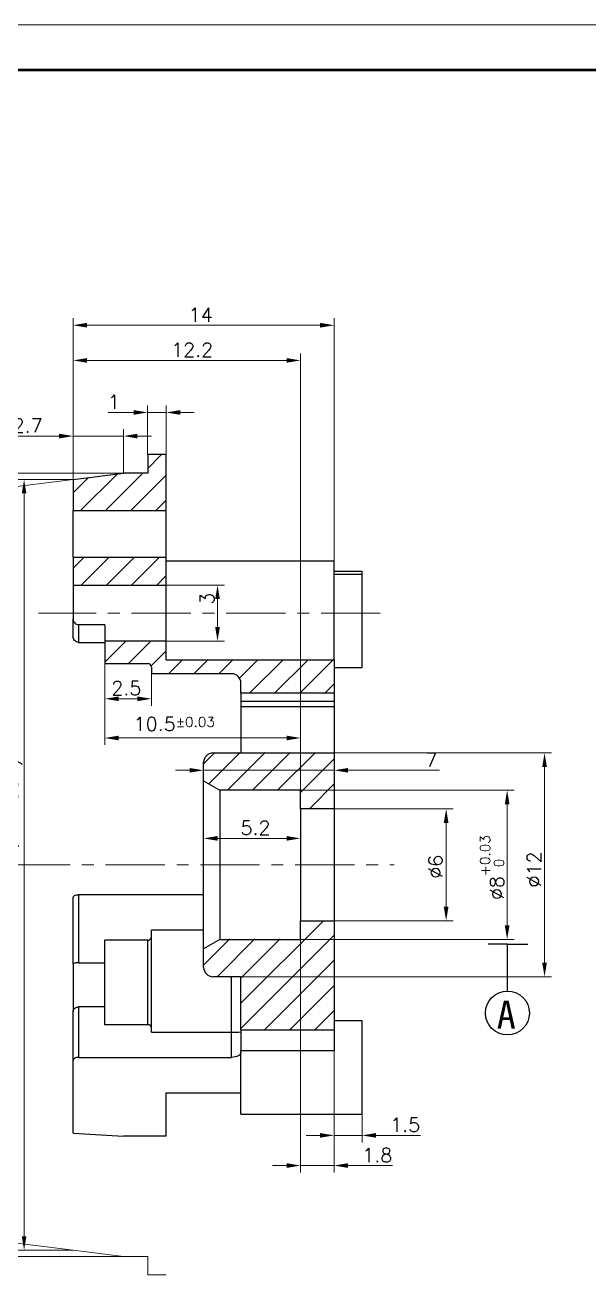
# Model space of a CAD drawing. Header units: millimetres. Extents: x 2517 to 4431, y 863 to 2540.
# Drawn here: x 4018.8 to 4049, y 998.5 to 1065.5 of the extents above; entities that cross this region are included whole.
import ezdxf

# ---------------------------------------------------------------- set-up
doc = ezdxf.new("R2010")
doc.units = ezdxf.units.MM
doc.linetypes.add('CENTER', pattern=[50.8, 31.75, -6.35, 6.35, -6.35])
doc.linetypes.add('DIVIDE', pattern=[31.75, 12.7, -6.35, 0, -6.35, 0, -6.35])
for name, color, linetype, lineweight in [('中心线', 1, 'CENTER', 9), ('双点划线', 5, 'DIVIDE', 9), ('填充', 3, 'Continuous', 9), ('实线', 7, 'Continuous', 25), ('尺寸标注', 2, 'Continuous', 9), ('引导线', 6, 'Continuous', 9), ('粗实线', 9, 'Continuous', 50)]:
    doc.layers.add(name, color=color, linetype=linetype, lineweight=lineweight)
doc.styles.add('st', font='txt.shx')
doc.styles.get("Standard").update_dxf_attribs({"font": 'simfang.ttf'})
doc.dimstyles.new('st0.3', dxfattribs={"dimscale": 0.3, "dimtxt": 2.5, "dimasz": 2.5, "dimexe": 1.25, "dimexo": 0, "dimtad": 1, "dimtoh": 1, "dimdec": 3, "dimdsep": 46, "dimtxsty": 'st', "dimcen": 0, "dimclrd": 256, "dimclre": 256, "dimclrt": 256, "dimadec": 4, "dimazin": 2, "dimtfac": 1, "dimtdec": 3, "dimtmove": 0, "dimatfit": 1, "dimfxl": 0, "dimlwd": -1, "dimlwe": -1, "dimarcsym": 0})
pattern_1 = [(45, (-31.7332, -69.3633), (-0.6735192, 0.6735192), [])]

# ---------------------------------------------------------------- blocks, each defined once
blk = doc.blocks.new('*D522')
at = {"layer": 'Defpoints', "color": 0, "ltscale": 0.1, "transparency": 16777216}
for p in [(4035.358, 1023.503), (4035.358, 1017.503), (4041.363, 1017.503)]:
    blk.add_point(p, dxfattribs=at)
at = {"layer": '尺寸标注', "ltscale": 0.1, "transparency": 16777216}
for p, q in [((4035.358, 1023.503), (4041.738, 1023.503)), ((4041.363, 1022.753), (4041.363, 1018.253)), ((4035.358, 1017.503), (4041.738, 1017.503))]:
    blk.add_line(p, q, dxfattribs=at)
for points in [[(4041.238, 1022.753), (4041.488, 1022.753), (4041.363, 1023.503)], [(4041.238, 1018.253), (4041.488, 1018.253), (4041.363, 1017.503)]]:
    blk.add_solid(points, dxfattribs=at)
at = {"layer": '尺寸标注', "ltscale": 0.1, "transparency": 16777216, "insert": (4040.8, 1020.4), "char_height": 0.75, "attachment_point": 5, "rotation": 90, "style": 'st'}
blk.add_mtext('%%c6', dxfattribs=at)
blk = doc.blocks.new('*D523')
at = {"layer": 'Defpoints', "color": 0, "ltscale": 0.1, "transparency": 16777216}
for p in [(4033.558, 1024.503), (4033.558, 1016.503), (4044.634, 1016.503)]:
    blk.add_point(p, dxfattribs=at)
at = {"layer": '尺寸标注', "ltscale": 0.1, "transparency": 16777216}
for p, q in [((4033.558, 1024.503), (4045.009, 1024.503)), ((4044.634, 1023.753), (4044.634, 1017.253)), ((4033.558, 1016.503), (4045.009, 1016.503))]:
    blk.add_line(p, q, dxfattribs=at)
for points in [[(4044.509, 1023.753), (4044.759, 1023.753), (4044.634, 1024.503)], [(4044.509, 1017.253), (4044.759, 1017.253), (4044.634, 1016.503)]]:
    blk.add_solid(points, dxfattribs=at)
at = {"layer": '尺寸标注', "ltscale": 0.1, "transparency": 16777216, "insert": (4043.826, 1020.35), "char_height": 0.75, "attachment_point": 5, "rotation": 90, "style": 'st'}
blk.add_mtext('%%c8{}{\\H0.71x;\\C3;\\S+0.03^  0;}', dxfattribs=at)
blk = doc.blocks.new('*D524')
at = {"layer": 'Defpoints', "color": 0, "ltscale": 0.1, "transparency": 16777216}
for p in [(4033.558, 1016.503), (4035.358, 1010.55), (4033.558, 1004.373)]:
    blk.add_point(p, dxfattribs=at)
at = {"layer": '尺寸标注', "ltscale": 0.1, "transparency": 16777216}
for p, q in [((4033.558, 1016.503), (4033.558, 1003.998)), ((4035.358, 1010.55), (4035.358, 1003.998)), ((4032.808, 1004.373), (4032.058, 1004.373)), ((4033.558, 1004.373), (4035.358, 1004.373)), ((4036.108, 1004.373), (4038.483, 1004.373))]:
    blk.add_line(p, q, dxfattribs=at)
for points in [[(4032.808, 1004.498), (4032.808, 1004.248), (4033.558, 1004.373)], [(4036.108, 1004.498), (4036.108, 1004.248), (4035.358, 1004.373)]]:
    blk.add_solid(points, dxfattribs=at)
at = {"layer": '尺寸标注', "ltscale": 0.1, "transparency": 16777216, "insert": (4037.671, 1004.935), "char_height": 0.75, "attachment_point": 5, "style": 'st'}
blk.add_mtext('1.8', dxfattribs=at)
blk = doc.blocks.new('*D525')
at = {"layer": 'Defpoints', "color": 0, "ltscale": 0.1, "transparency": 16777216}
for p in [(4035.358, 1025.572), (4028.358, 1025.003), (4035.358, 1025.003)]:
    blk.add_point(p, dxfattribs=at)
at = {"layer": '尺寸标注', "ltscale": 0.1, "transparency": 16777216}
for p, q in [((4028.358, 1025.003), (4028.358, 1025.947)), ((4035.358, 1025.003), (4035.358, 1025.947)), ((4027.608, 1025.572), (4026.858, 1025.572)), ((4028.358, 1025.572), (4035.358, 1025.572)), ((4036.108, 1025.572), (4041.004, 1025.572))]:
    blk.add_line(p, q, dxfattribs=at)
for points in [[(4027.608, 1025.697), (4027.608, 1025.447), (4028.358, 1025.572)], [(4036.108, 1025.697), (4036.108, 1025.447), (4035.358, 1025.572)]]:
    blk.add_solid(points, dxfattribs=at)
at = {"layer": '尺寸标注', "ltscale": 0.1, "transparency": 16777216, "insert": (4040.566, 1026.135), "char_height": 0.75, "attachment_point": 5, "style": 'st'}
blk.add_mtext('7', dxfattribs=at)
blk = doc.blocks.new('*D526')
at = {"layer": 'Defpoints', "color": 0, "ltscale": 0.1, "transparency": 16777216}
for p in [(4028.858, 1026.503), (4028.858, 1014.503), (4046.64, 1014.503)]:
    blk.add_point(p, dxfattribs=at)
at = {"layer": '尺寸标注', "ltscale": 0.1, "transparency": 16777216}
for p, q in [((4028.858, 1026.503), (4047.015, 1026.503)), ((4046.64, 1025.753), (4046.64, 1015.253)), ((4028.858, 1014.503), (4047.015, 1014.503))]:
    blk.add_line(p, q, dxfattribs=at)
for points in [[(4046.515, 1025.753), (4046.765, 1025.753), (4046.64, 1026.503)], [(4046.515, 1015.253), (4046.765, 1015.253), (4046.64, 1014.503)]]:
    blk.add_solid(points, dxfattribs=at)
at = {"layer": '尺寸标注', "ltscale": 0.1, "transparency": 16777216, "insert": (4046.078, 1020.253), "char_height": 0.75, "attachment_point": 5, "rotation": 90, "style": 'st'}
blk.add_mtext('%%c12', dxfattribs=at)
blk = doc.blocks.new('*D527')
at = {"layer": 'Defpoints', "color": 0, "ltscale": 0.1, "transparency": 16777216}
for p in [(4028.358, 1023.503), (4033.558, 1023.503), (4028.358, 1021.922)]:
    blk.add_point(p, dxfattribs=at)
at = {"layer": '尺寸标注', "ltscale": 0.1, "transparency": 16777216}
for p, q in [((4028.358, 1023.503), (4028.358, 1021.547)), ((4033.558, 1023.503), (4033.558, 1021.547)), ((4032.808, 1021.922), (4029.108, 1021.922))]:
    blk.add_line(p, q, dxfattribs=at)
for points in [[(4029.108, 1022.047), (4029.108, 1021.797), (4028.358, 1021.922)], [(4032.808, 1022.047), (4032.808, 1021.797), (4033.558, 1021.922)]]:
    blk.add_solid(points, dxfattribs=at)
at = {"layer": '尺寸标注', "ltscale": 0.1, "transparency": 16777216, "insert": (4031.142, 1022.484), "char_height": 0.75, "attachment_point": 5, "style": 'st'}
blk.add_mtext('5.2', dxfattribs=at)
blk = doc.blocks.new('*D528')
at = {"layer": 'Defpoints', "color": 0, "ltscale": 0.1, "transparency": 16777216}
for p in [(4023.058, 1031.303), (4033.558, 1027.305), (4033.558, 1024.503)]:
    blk.add_point(p, dxfattribs=at)
at = {"layer": '尺寸标注', "ltscale": 0.1, "transparency": 16777216}
for p, q in [((4023.058, 1031.303), (4023.058, 1026.93)), ((4023.808, 1027.305), (4032.808, 1027.305)), ((4033.558, 1024.503), (4033.558, 1027.68))]:
    blk.add_line(p, q, dxfattribs=at)
for points in [[(4023.808, 1027.43), (4023.808, 1027.18), (4023.058, 1027.305)], [(4032.808, 1027.43), (4032.808, 1027.18), (4033.558, 1027.305)]]:
    blk.add_solid(points, dxfattribs=at)
at = {"layer": '尺寸标注', "ltscale": 0.1, "transparency": 16777216, "insert": (4026.785, 1028.055), "char_height": 0.75, "attachment_point": 5, "style": 'st'}
blk.add_mtext('10.5{}{\\A0;{\\H1.5x;}{\\A2;\\H0.71x;\\C3;%%p0.03}}', dxfattribs=at)
blk = doc.blocks.new('*D530')
at = {"layer": 'Defpoints', "color": 0, "ltscale": 0.1, "transparency": 16777216}
for p in [(4016.641, 1041.503), (4024.058, 1041.503), (4024.058, 999.503)]:
    blk.add_point(p, dxfattribs=at)
at = {"layer": '尺寸标注', "ltscale": 0.1, "transparency": 16777216}
for p, q in [((4024.058, 1041.503), (4016.266, 1041.503)), ((4016.641, 1000.253), (4016.641, 1040.753)), ((4024.058, 999.503), (4016.266, 999.503))]:
    blk.add_line(p, q, dxfattribs=at)
for points in [[(4016.516, 1040.753), (4016.766, 1040.753), (4016.641, 1041.503)], [(4016.516, 1000.253), (4016.766, 1000.253), (4016.641, 999.503)]]:
    blk.add_solid(points, dxfattribs=at)
at = {"layer": '尺寸标注', "ltscale": 0.1, "transparency": 16777216, "insert": (4016.078, 1023.206), "char_height": 0.75, "attachment_point": 5, "rotation": 90, "style": 'st'}
blk.add_mtext('%%c42', dxfattribs=at)
blk = doc.blocks.new('*D531')
at = {"layer": 'Defpoints', "color": 0, "ltscale": 0.1, "transparency": 16777216}
for p in [(4018.732, 1041.171), (4021.358, 1041.171), (4021.358, 999.834)]:
    blk.add_point(p, dxfattribs=at)
at = {"layer": '尺寸标注', "ltscale": 0.1, "transparency": 16777216}
for p, q in [((4021.358, 1041.171), (4018.357, 1041.171)), ((4018.732, 1000.584), (4018.732, 1040.421)), ((4021.358, 999.834), (4018.357, 999.834))]:
    blk.add_line(p, q, dxfattribs=at)
for points in [[(4018.607, 1040.421), (4018.857, 1040.421), (4018.732, 1041.171)], [(4018.607, 1000.584), (4018.857, 1000.584), (4018.732, 999.834)]]:
    blk.add_solid(points, dxfattribs=at)
at = {"layer": '尺寸标注', "ltscale": 0.1, "transparency": 16777216, "insert": (4018.124, 1023.415), "char_height": 0.75, "attachment_point": 5, "rotation": 90, "style": 'st'}
blk.add_mtext('（%%c41.337)', dxfattribs=at)
blk = doc.blocks.new('*D532')
at = {"layer": 'Defpoints', "color": 0, "ltscale": 0.1, "transparency": 16777216}
for p in [(4024.058, 1041.503), (4021.358, 1041.171), (4011.604, 1014.041), (4021.358, 999.834), (4024.058, 999.503)]:
    blk.add_point(p, dxfattribs=at)
at = {"layer": '尺寸标注', "ltscale": 0.1, "transparency": 16777216}
for p, q in [((4021.358, 1041.171), (4010.18, 1039.799)), ((4021.358, 999.834), (4010.18, 1001.207))]:
    blk.add_line(p, q, dxfattribs=at)
blk.add_arc((3853.027, 1020.503), 158.708, 353.27076, 6.72924, dxfattribs=at)
for points in [[(4010.518, 1039.085), (4010.766, 1039.115), (4010.552, 1039.845)], [(4010.766, 1001.891), (4010.518, 1001.921), (4010.552, 1001.161)]]:
    blk.add_solid(points, dxfattribs=at)
at = {"layer": '尺寸标注', "ltscale": 0.1, "transparency": 16777216, "insert": (4012.273, 1023.346), "char_height": 0.75, "attachment_point": 5, "rotation": 271.02289, "style": 'st'}
blk.add_mtext('14°', dxfattribs=at)
blk = doc.blocks.new('*D548')
at = {"layer": 'Defpoints', "color": 0, "ltscale": 0.1, "transparency": 16777216}
for p in [(4023.058, 1031.303), (4025.558, 1030.753), (4025.558, 1029.407)]:
    blk.add_point(p, dxfattribs=at)
at = {"layer": '尺寸标注', "ltscale": 0.1, "transparency": 16777216}
for p, q in [((4023.058, 1031.303), (4023.058, 1029.032)), ((4025.558, 1030.753), (4025.558, 1029.032)), ((4023.808, 1029.407), (4024.808, 1029.407))]:
    blk.add_line(p, q, dxfattribs=at)
for points in [[(4023.808, 1029.532), (4023.808, 1029.282), (4023.058, 1029.407)], [(4024.808, 1029.532), (4024.808, 1029.282), (4025.558, 1029.407)]]:
    blk.add_solid(points, dxfattribs=at)
at = {"layer": '尺寸标注', "ltscale": 0.1, "transparency": 16777216, "insert": (4024.212, 1029.969), "char_height": 0.75, "attachment_point": 5, "style": 'st'}
blk.add_mtext('2.5', dxfattribs=at)
blk = doc.blocks.new('*D552')
at = {"layer": 'Defpoints', "color": 0, "ltscale": 0.1, "transparency": 16777216}
for p in [(4026.358, 1035.503), (4026.358, 1032.503), (4029.104, 1032.503)]:
    blk.add_point(p, dxfattribs=at)
at = {"layer": '尺寸标注', "ltscale": 0.1, "transparency": 16777216}
for p, q in [((4026.358, 1035.503), (4029.479, 1035.503)), ((4029.104, 1034.753), (4029.104, 1033.253)), ((4026.358, 1032.503), (4029.479, 1032.503))]:
    blk.add_line(p, q, dxfattribs=at)
for points in [[(4028.979, 1034.753), (4029.229, 1034.753), (4029.104, 1035.503)], [(4028.979, 1033.253), (4029.229, 1033.253), (4029.104, 1032.503)]]:
    blk.add_solid(points, dxfattribs=at)
at = {"layer": '尺寸标注', "ltscale": 0.1, "transparency": 16777216, "insert": (4028.542, 1034.78), "char_height": 0.75, "attachment_point": 5, "rotation": 90, "style": 'st'}
blk.add_mtext('3', dxfattribs=at)
blk = doc.blocks.new('*D559')
at = {"layer": 'Defpoints', "color": 0, "ltscale": 0.1, "transparency": 16777216}
for p in [(4025.358, 1044.764), (4025.358, 1042.503), (4026.358, 1042.503)]:
    blk.add_point(p, dxfattribs=at)
at = {"layer": '尺寸标注', "ltscale": 0.1, "transparency": 16777216}
for p, q in [((4024.608, 1044.764), (4023.233, 1044.764)), ((4025.358, 1042.503), (4025.358, 1045.139)), ((4026.358, 1044.764), (4025.358, 1044.764)), ((4026.358, 1042.503), (4026.358, 1045.139)), ((4027.108, 1044.764), (4027.858, 1044.764))]:
    blk.add_line(p, q, dxfattribs=at)
for points in [[(4024.608, 1044.889), (4024.608, 1044.639), (4025.358, 1044.764)], [(4027.108, 1044.889), (4027.108, 1044.639), (4026.358, 1044.764)]]:
    blk.add_solid(points, dxfattribs=at)
at = {"layer": '尺寸标注', "ltscale": 0.1, "transparency": 16777216, "insert": (4023.546, 1045.326), "char_height": 0.75, "attachment_point": 5, "style": 'st'}
blk.add_mtext('1', dxfattribs=at)
blk = doc.blocks.new('*D560')
at = {"layer": 'Defpoints', "color": 0, "ltscale": 0.1, "transparency": 16777216}
for p in [(4024.058, 1043.497), (4024.058, 1041.503), (4021.358, 1041.171)]:
    blk.add_point(p, dxfattribs=at)
at = {"layer": '尺寸标注', "ltscale": 0.1, "transparency": 16777216}
for p, q in [((4021.358, 1041.171), (4021.358, 1043.872)), ((4024.058, 1041.503), (4024.058, 1043.872)), ((4020.608, 1043.497), (4017.983, 1043.497)), ((4024.058, 1043.497), (4021.358, 1043.497)), ((4024.808, 1043.497), (4025.558, 1043.497))]:
    blk.add_line(p, q, dxfattribs=at)
for points in [[(4020.608, 1043.622), (4020.608, 1043.372), (4021.358, 1043.497)], [(4024.808, 1043.622), (4024.808, 1043.372), (4024.058, 1043.497)]]:
    blk.add_solid(points, dxfattribs=at)
at = {"layer": '尺寸标注', "ltscale": 0.1, "transparency": 16777216, "insert": (4018.921, 1044.06), "char_height": 0.75, "attachment_point": 5, "style": 'st'}
blk.add_mtext('2.7', dxfattribs=at)
blk = doc.blocks.new('*D561')
at = {"layer": 'Defpoints', "color": 0, "ltscale": 0.1, "transparency": 16777216}
for p in [(4021.358, 1047.556), (4021.358, 1041.171), (4033.558, 1023.503)]:
    blk.add_point(p, dxfattribs=at)
at = {"layer": '尺寸标注', "ltscale": 0.1, "transparency": 16777216}
for p, q in [((4021.358, 1041.171), (4021.358, 1047.931)), ((4033.558, 1023.503), (4033.558, 1047.931)), ((4032.808, 1047.556), (4022.108, 1047.556))]:
    blk.add_line(p, q, dxfattribs=at)
for points in [[(4022.108, 1047.681), (4022.108, 1047.431), (4021.358, 1047.556)], [(4032.808, 1047.681), (4032.808, 1047.431), (4033.558, 1047.556)]]:
    blk.add_solid(points, dxfattribs=at)
at = {"layer": '尺寸标注', "ltscale": 0.1, "transparency": 16777216, "insert": (4027.743, 1048.119), "char_height": 0.75, "attachment_point": 5, "style": 'st'}
blk.add_mtext('12.2', dxfattribs=at)
blk = doc.blocks.new('*D562')
at = {"layer": 'Defpoints', "color": 0, "ltscale": 0.1, "transparency": 16777216}
for p in [(4035.358, 1049.443), (4021.358, 1041.171), (4035.358, 1036.812)]:
    blk.add_point(p, dxfattribs=at)
at = {"layer": '尺寸标注', "ltscale": 0.1, "transparency": 16777216}
for p, q in [((4021.358, 1041.171), (4021.358, 1049.818)), ((4022.108, 1049.443), (4034.608, 1049.443)), ((4035.358, 1036.812), (4035.358, 1049.818))]:
    blk.add_line(p, q, dxfattribs=at)
for points in [[(4022.108, 1049.568), (4022.108, 1049.318), (4021.358, 1049.443)], [(4034.608, 1049.568), (4034.608, 1049.318), (4035.358, 1049.443)]]:
    blk.add_solid(points, dxfattribs=at)
at = {"layer": '尺寸标注', "ltscale": 0.1, "transparency": 16777216, "insert": (4028.199, 1050.006), "char_height": 0.75, "attachment_point": 5, "style": 'st'}
blk.add_mtext('14', dxfattribs=at)
blk = doc.blocks.new('*D563')
at = {"layer": 'Defpoints', "color": 0, "ltscale": 0.1, "transparency": 16777216}
for p in [(4035.358, 1010.55), (4036.858, 1007.134), (4035.358, 1005.991)]:
    blk.add_point(p, dxfattribs=at)
at = {"layer": '尺寸标注', "ltscale": 0.1, "transparency": 16777216}
for p, q in [((4035.358, 1010.55), (4035.358, 1005.616)), ((4036.858, 1007.134), (4036.858, 1005.616)), ((4034.608, 1005.991), (4033.858, 1005.991)), ((4035.358, 1005.991), (4036.858, 1005.991)), ((4037.608, 1005.991), (4039.983, 1005.991))]:
    blk.add_line(p, q, dxfattribs=at)
for points in [[(4034.608, 1006.116), (4034.608, 1005.866), (4035.358, 1005.991)], [(4037.608, 1006.116), (4037.608, 1005.866), (4036.858, 1005.991)]]:
    blk.add_solid(points, dxfattribs=at)
at = {"layer": '尺寸标注', "ltscale": 0.1, "transparency": 16777216, "insert": (4039.171, 1006.554), "char_height": 0.75, "attachment_point": 5, "style": 'st'}
blk.add_mtext('1.5', dxfattribs=at)

msp = doc.modelspace()

# ---------------------------------------------------------------- hatches: boundary and pattern name
at = {"layer": '填充'}
h = msp.add_hatch(dxfattribs=at)
h.set_pattern_fill('ANSI31', color=256, scale=0.3, style=0)
h.set_pattern_definition(pattern_1)
h.paths.add_polyline_path([(4021.3584, 1039.503), (4026.3584, 1039.503), (4026.3584, 1042.503), (4025.3584, 1042.503), (4025.3584, 1041.503), (4024.0584, 1041.503), (4021.3584, 1041.1714)], flags=0)
h = msp.add_hatch(dxfattribs=at)
h.set_pattern_fill('ANSI31', color=256, scale=0.3, style=0)
h.set_pattern_definition(pattern_1)
h.paths.add_polyline_path([(4026.3584, 1037.003), (4021.3584, 1037.003), (4021.3584, 1035.503), (4026.3584, 1035.503)], flags=0)
h = msp.add_hatch(dxfattribs=at)
h.set_pattern_fill('ANSI31', color=256, scale=0.3, style=0)
h.set_pattern_definition(pattern_1)
edge = h.paths.add_edge_path(flags=0)
edge.add_line((4030.3584, 1029.703), (4035.3584, 1029.703))
edge.add_line((4035.3584, 1029.703), (4035.3584, 1031.503))
edge.add_line((4035.3584, 1031.503), (4026.3584, 1031.503))
edge.add_line((4026.3584, 1031.503), (4026.3584, 1032.503))
edge.add_line((4026.3584, 1032.503), (4023.0584, 1032.503))
edge.add_line((4023.0584, 1032.503), (4023.0584, 1031.303))
edge.add_line((4023.0584, 1031.303), (4025.3584, 1031.303))
edge.add_arc((4025.3584, 1031.103), 0.2, 0, 90, ccw=False)
edge.add_line((4025.5584, 1031.103), (4025.5584, 1030.753))
edge.add_line((4025.5584, 1030.753), (4029.8584, 1030.753))
edge.add_arc((4029.8584, 1030.253), 0.5, 0, 90, ccw=False)
edge.add_line((4030.3584, 1030.253), (4030.3584, 1029.703))
h = msp.add_hatch(dxfattribs=at)
h.set_pattern_fill('ANSI31', color=256, scale=0.3, style=0)
h.set_pattern_definition([(45, (-31.7332, -69.3383), (-0.6735192, 0.6735192), [])])
edge = h.paths.add_edge_path(flags=0)
edge.add_line((4035.3584, 1023.528), (4035.3584, 1026.528))
edge.add_line((4035.3584, 1026.528), (4028.8584, 1026.528))
edge.add_arc((4028.8584, 1026.028), 0.5, 90, 180)
edge.add_line((4028.3584, 1026.028), (4028.3584, 1025.003))
edge.add_line((4028.3584, 1025.003), (4029.2244, 1024.503))
edge.add_line((4029.2244, 1024.503), (4033.5584, 1024.503))
edge.add_line((4033.5584, 1024.503), (4033.5584, 1023.528))
edge.add_line((4033.5584, 1023.528), (4035.3584, 1023.528))
h = msp.add_hatch(dxfattribs=at)
h.set_pattern_fill('ANSI31', color=256, scale=0.3, style=0)
h.set_pattern_definition(pattern_1)
edge = h.paths.add_edge_path(flags=0)
edge.add_line((4030.3584, 1011.6354), (4035.3584, 1011.6354))
edge.add_line((4035.3584, 1011.6354), (4035.3584, 1017.503))
edge.add_line((4035.3584, 1017.503), (4033.5584, 1017.503))
edge.add_line((4033.5584, 1017.503), (4033.5584, 1016.528))
edge.add_line((4033.5584, 1016.528), (4029.2244, 1016.528))
edge.add_line((4029.2244, 1016.528), (4028.3584, 1016.028))
edge.add_line((4028.3584, 1016.028), (4028.3584, 1015.003))
edge.add_arc((4028.8584, 1015.003), 0.5, 180, 270)
edge.add_line((4028.8584, 1014.503), (4030.3584, 1014.503))
edge.add_line((4030.3584, 1014.503), (4030.3584, 1011.6354))

# ---------------------------------------------------------------- linework, layer by layer
at = {"layer": '中心线', "ltscale": 0.1}
for p, q in [((4037.8308, 1034.003), (4019.4968, 1034.003)), ((4012.9458, 1020.503), (4038.5846, 1020.503))]:
    msp.add_line(p, q, dxfattribs=at)
at = {"layer": '双点划线'}
for p, q in [((4021.3584, 999.8345), (4024.0584, 999.503)), ((4025.3584, 999.503), (4024.0584, 999.503)), ((4025.3584, 998.503), (4025.3584, 999.503)), ((4026.3584, 998.503), (4025.3584, 998.503))]:
    msp.add_line(p, q, dxfattribs=at)
at = {"layer": '实线'}
for p, q in [((4025.3584, 1042.503), (4025.3584, 1041.503)), ((4026.3584, 1042.503), (4025.3584, 1042.503)), ((4026.3584, 1039.503), (4026.3584, 1042.503)), ((4021.3584, 1041.1714), (4024.0584, 1041.503)), ((4025.3584, 1041.503), (4024.0584, 1041.503)), ((4021.3584, 1041.1714), (4021.3584, 1039.503)), ((4021.3584, 1039.503), (4026.3584, 1039.503)), ((4021.3584, 1039.303), (4021.3584, 1039.503)), ((4021.3584, 1037.0071), (4021.3584, 1039.303)), ((4026.3584, 1039.303), (4026.3584, 1039.503)), ((4026.3584, 1037.0071), (4026.3584, 1039.303)), ((4021.3584, 1037.0071), (4026.3584, 1037.0071)), ((4021.3584, 1037.003), (4021.3584, 1037.0071)), ((4021.3584, 1037.003), (4021.3584, 1035.503)), ((4021.3584, 1037.003), (4026.3584, 1037.003)), ((4026.3584, 1037.0071), (4026.3584, 1037.003)), ((4026.3584, 1035.503), (4026.3584, 1037.003)), ((4026.3584, 1036.8125), (4035.3584, 1036.8125)), ((4035.3584, 1034.003), (4035.3584, 1036.8125)), ((4036.8584, 1036.2271), (4035.3584, 1036.2271)), ((4036.8584, 1036.0796), (4035.3584, 1036.0796)), ((4036.8584, 1036.0796), (4036.8584, 1036.2271)), ((4036.8584, 1031.0796), (4036.8584, 1036.0796)), ((4021.3584, 1035.503), (4026.3584, 1035.503)), ((4021.3584, 1035.503), (4021.3584, 1033.6719)), ((4026.3584, 1032.503), (4026.3584, 1035.503)), ((4035.3584, 1031.503), (4035.3584, 1034.003)), ((4021.3584, 1032.7566), (4021.3584, 1033.6719)), ((4023.0584, 1033.3808), (4021.6584, 1033.3808)), ((4021.6584, 1033.3808), (4021.6584, 1032.4316)), ((4023.0584, 1033.3808), (4023.0584, 1032.503)), ((4023.0584, 1032.503), (4023.0584, 1031.303)), ((4026.3584, 1032.503), (4023.0584, 1032.503)), ((4026.3584, 1031.503), (4026.3584, 1032.503)), ((4021.6584, 1032.4316), (4023.0584, 1032.4316)), ((4023.0584, 1031.303), (4025.3584, 1031.303)), ((4026.3584, 1031.503), (4035.3584, 1031.503)), ((4035.3584, 1031.503), (4035.3584, 1029.703)), ((4025.5584, 1031.103), (4025.5584, 1030.753)), ((4029.8584, 1030.753), (4025.5584, 1030.753)), ((4035.3584, 1031.0796), (4036.8584, 1031.0796)), ((4030.3584, 1029.703), (4030.3584, 1030.253)), ((4035.3584, 1029.703), (4030.3584, 1029.703)), ((4030.3584, 1029.703), (4030.3584, 1029.2694)), ((4035.3584, 1029.2694), (4030.3584, 1029.2694)), ((4030.3584, 1029.2694), (4030.3584, 1028.9835)), ((4035.3584, 1029.703), (4035.3584, 1029.2694)), ((4035.3584, 1029.2694), (4035.3584, 1028.9835)), ((4035.3584, 1028.9835), (4030.3584, 1028.9835)), ((4030.3584, 1028.9835), (4030.3584, 1026.503)), ((4035.3584, 1028.9835), (4035.3584, 1026.503)), ((4028.8584, 1026.503), (4035.3584, 1026.503)), ((4035.3584, 1026.503), (4035.3584, 1023.503)), ((4028.3584, 1025.003), (4028.3584, 1026.003)), ((4028.3584, 1025.003), (4029.2244, 1024.503)), ((4028.3584, 1016.003), (4028.3584, 1025.003)), ((4033.5584, 1024.503), (4029.2244, 1024.503)), ((4029.2244, 1024.503), (4029.2244, 1016.503)), ((4033.5584, 1023.503), (4033.5584, 1024.503)), ((4035.3584, 1023.503), (4033.5584, 1023.503)), ((4033.5584, 1023.503), (4033.5584, 1017.503)), ((4035.3584, 1023.503), (4035.3584, 1017.503)), ((4021.3584, 1015.1855), (4021.3584, 1018.7416)), ((4021.6584, 1018.9041), (4021.6584, 1015.2461)), ((4021.6584, 1018.9041), (4028.3584, 1018.9041)), ((4033.5584, 1017.503), (4035.3584, 1017.503)), ((4033.5584, 1016.503), (4033.5584, 1017.503)), ((4035.3584, 1017.503), (4035.3584, 1011.6354)), ((4025.3584, 1016.453), (4023.0584, 1016.453)), ((4023.0584, 1011.9265), (4023.0584, 1016.453)), ((4025.3584, 1011.9265), (4025.3584, 1016.453)), ((4028.3584, 1017.003), (4025.5584, 1017.003)), ((4025.5584, 1011.5211), (4025.5584, 1017.003)), ((4029.2244, 1016.503), (4028.3584, 1016.003)), ((4029.2244, 1016.503), (4033.5584, 1016.503)), ((4028.3584, 1015.003), (4028.3584, 1016.003)), ((4021.3584, 1015.1855), (4021.3584, 1012.6426)), ((4021.6584, 1015.2461), (4023.0584, 1015.2461)), ((4030.3584, 1014.503), (4028.8584, 1014.503)), ((4029.8584, 1011.5211), (4029.8584, 1014.503)), ((4030.3584, 1011.6354), (4030.3584, 1014.503)), ((4021.3584, 1010.0106), (4021.3584, 1012.6514)), ((4021.6584, 1012.882), (4021.6584, 1010.1731)), ((4023.0584, 1012.882), (4021.6584, 1012.882)), ((4025.3584, 1011.9265), (4023.0584, 1011.9265)), ((4036.8584, 1012.1345), (4035.3584, 1012.1345)), ((4036.8584, 1007.1345), (4036.8584, 1012.1345)), ((4025.5584, 1011.5211), (4029.8584, 1011.5211)), ((4029.8584, 1010.1731), (4029.8584, 1011.5211)), ((4035.3584, 1011.6354), (4030.3584, 1011.6354)), ((4030.3584, 1011.6354), (4030.3584, 1010.5502)), ((4035.3584, 1011.6354), (4035.3584, 1010.5502)), ((4030.3584, 1010.5502), (4035.3584, 1010.5502)), ((4030.3584, 1007.1345), (4030.3584, 1010.5502)), ((4021.3584, 1006.1153), (4021.3584, 1010.0106)), ((4021.6584, 1010.1731), (4029.8584, 1010.1731)), ((4026.3584, 1008.2819), (4030.3584, 1008.2819)), ((4026.3584, 1005.9444), (4026.3584, 1008.2819)), ((4030.3584, 1007.1345), (4036.8584, 1007.1345)), ((4021.3584, 1006.1153), (4024.0584, 1005.9444)), ((4026.3584, 1005.9444), (4024.0584, 1005.9444))]:
    msp.add_line(p, q, dxfattribs=at)
at = {"layer": '实线', "color": 1, "ltscale": 0.1}
for p, q in [((4044.6508, 1016.2483), (4043.6227, 1016.2483)), ((4044.6508, 1013.7317), (4044.6508, 1016.2483)), ((4044.6508, 1016.2483), (4045.7462, 1016.2483))]:
    msp.add_line(p, q, dxfattribs=at)
msp.add_circle((4044.6508, 1012.5537), 1.1781, dxfattribs=at)
at = {"layer": '实线'}
for centre, radius, start, end in [((4025.3584, 1031.103), 0.2, 0, 90), ((4029.8584, 1030.253), 0.5, 0, 90), ((4028.8584, 1026.003), 0.5, 90, 180), ((4025.3584, 1016.653), 0.2, 270, 0), ((4028.8584, 1015.003), 0.5, 180, 270)]:
    msp.add_arc(centre, radius, start, end, dxfattribs=at)
for points, knots in [([(4021.3584, 1033.6719), (4021.3584, 1033.5938), (4021.3908, 1033.5192), (4021.5005, 1033.4127), (4021.5782, 1033.3808), (4021.6584, 1033.3808)], [0, 0, 0, 0, 0.5, 0.5, 1, 1, 1, 1]), ([(4021.6584, 1032.4316), (4021.5758, 1032.4316), (4021.4963, 1032.4705), (4021.3881, 1032.5924), (4021.3584, 1032.6742), (4021.3584, 1032.7566)], [0, 0, 0, 0, 0.5, 0.5, 1, 1, 1, 1]), ([(4021.3584, 1018.7416), (4021.3584, 1018.7829), (4021.3875, 1018.8234), (4021.4965, 1018.8849), (4021.5756, 1018.9041), (4021.6584, 1018.9041)], [0, 0, 0, 0, 0.5, 0.5, 1, 1, 1, 1]), ([(4021.6584, 1015.2461), (4021.5782, 1015.2461), (4021.5006, 1015.2433), (4021.3909, 1015.2255), (4021.3584, 1015.2092), (4021.3584, 1015.1855)], [0, 0, 0, 0, 0.5, 0.5, 1, 1, 1, 1]), ([(4021.3584, 1012.6514), (4021.3584, 1012.7058), (4021.3908, 1012.7642), (4021.5005, 1012.8528), (4021.5782, 1012.882), (4021.6584, 1012.882)], [0, 0, 0, 0, 0.5, 0.5, 1, 1, 1, 1]), ([(4025.5584, 1011.777), (4025.5584, 1011.8161), (4025.5368, 1011.8546), (4025.4631, 1011.91), (4025.4113, 1011.9265), (4025.3584, 1011.9265)], [0, 0, 0, 0, 0.5, 0.5, 1, 1, 1, 1]), ([(4029.8584, 1011.5211), (4029.9366, 1011.5211), (4030.0121, 1011.5211), (4030.1408, 1011.5223), (4030.1937, 1011.5235), (4030.3195, 1011.5304), (4030.3584, 1011.5395), (4030.3584, 1011.553)], [0, 0, 0, 0, 0.25, 0.25, 0.5, 0.5, 1, 1, 1, 1]), ([(4030.3584, 1010.4455), (4030.3584, 1010.3765), (4030.3106, 1010.3088), (4030.129, 1010.2054), (4029.9968, 1010.1731), (4029.8584, 1010.1731)], [0, 0, 0, 0, 0.5, 0.5, 1, 1, 1, 1]), ([(4021.6584, 1010.1731), (4021.5758, 1010.1731), (4021.4963, 1010.1537), (4021.3881, 1010.0927), (4021.3584, 1010.0518), (4021.3584, 1010.0106)], [0, 0, 0, 0, 0.5, 0.5, 1, 1, 1, 1])]:
    msp.add_open_spline(points, degree=3, knots=knots, dxfattribs=at)
at = {"layer": '引导线'}
msp.add_line((3923.2766, 1065.5456), (4124.8927, 1065.5456), dxfattribs=at)
at = {"layer": '粗实线'}
msp.add_line((3935.2775, 1063.1454), (4122.4925, 1063.1454), dxfattribs=at)

# ---------------------------------------------------------------- texts
at = {"layer": '实线', "color": 1, "insert": (4044.5881, 1012.4694), "char_height": 1.5, "width": 2.977465, "attachment_point": 5}
msp.add_mtext('A', dxfattribs=at)

# ---------------------------------------------------------------- dimensions: what is measured, and where the dimension line sits
at = {"layer": '尺寸标注', "ltscale": 0.1}
for base, p1, p2, picture, middle in [((4035.3584, 1049.4433), (4021.3584, 1041.1714), (4035.3584, 1036.8125), '*D562', (4028.199, 1049.4433)), ((4021.3584, 1047.5564), (4033.5584, 1023.503), (4021.3584, 1041.1714), '*D561', (4027.7433, 1047.5564)), ((4025.3584, 1044.7639), (4026.3584, 1042.503), (4025.3584, 1042.503), '*D559', (4023.5459, 1044.7639)), ((4024.0584, 1043.4971), (4021.3584, 1041.1714), (4024.0584, 1041.503), '*D560', (4018.9209, 1043.4971)), ((4025.5584, 1029.4068), (4023.0584, 1031.303), (4025.5584, 1030.753), '*D548', (4024.2122, 1029.4068)), ((4035.3584, 1025.5723), (4028.3584, 1025.003), (4035.3584, 1025.003), '*D525', (4040.5663, 1025.5723)), ((4028.3584, 1021.9217), (4033.5584, 1023.503), (4028.3584, 1023.503), '*D527', (4031.1419, 1021.9217)), ((4033.5584, 1004.3728), (4035.3584, 1010.5502), (4033.5584, 1016.503), '*D524', (4037.6709, 1004.3728)), ((4035.3584, 1005.9913), (4036.8584, 1007.1345), (4035.3584, 1010.5502), '*D563', (4039.1709, 1005.9913))]:
    dim = msp.add_linear_dim(base=base, p1=p1, p2=p2, dimstyle='st0.3', dxfattribs=at)
    dim.commit()
    dim.dimension.update_dxf_attribs({"geometry": picture, "text_midpoint": middle, "dimtype": 160})
dim = msp.add_angular_dim_2l(base=(4011.603835, 1014.041444), line1=((4021.358367, 999.834469), (4024.058367, 999.502951)), line2=((4021.358367, 1041.171433), (4024.058367, 1041.502951)), dimstyle='st0.3', dxfattribs=at)
dim.commit()
dim.dimension.update_dxf_attribs({"geometry": '*D532', "text_midpoint": (4011.710132, 1023.336186), "dimtype": 162})
for base, p1, p2, text, picture, middle in [((4016.641, 1041.503), (4024.0584, 999.503), (4024.0584, 1041.503), '%%c<>', '*D530', (4016.641, 1023.2057)), ((4018.7321, 1041.1714), (4021.3584, 999.8345), (4021.3584, 1041.1714), '（%%c<>)', '*D531', (4018.7321, 1023.4151)), ((4046.6404, 1014.503), (4028.8584, 1026.503), (4028.8584, 1014.503), '%%c<>', '*D526', (4046.6404, 1020.2527)), ((4041.3625, 1017.503), (4035.3584, 1023.503), (4035.3584, 1017.503), '%%c<>', '*D522', (4041.3625, 1020.3999))]:
    dim = msp.add_linear_dim(base=base, p1=p1, p2=p2, angle=90, text=text, dimstyle='st0.3', dxfattribs=at)
    dim.commit()
    dim.dimension.update_dxf_attribs({"geometry": picture, "text_midpoint": middle, "dimtype": 160})
dim = msp.add_linear_dim(base=(4029.1041, 1032.503), p1=(4026.3584, 1035.503), p2=(4026.3584, 1032.503), angle=90, dimstyle='st0.3', dxfattribs=at)
dim.commit()
dim.dimension.update_dxf_attribs({"geometry": '*D552', "text_midpoint": (4029.1041, 1034.7798), "dimtype": 160})
dim = msp.add_linear_dim(base=(4033.5584, 1027.3051), p1=(4023.0584, 1031.303), p2=(4033.5584, 1024.503), text='<>{}{\\A0;{\\H1.5x;}{\\A2;\\H0.71x;\\C3;%%p0.03}}', dimstyle='st0.3', override={"dimtp": 0.03, "dimtm": 0.03, "dimtdec": 3, "dimtzin": 8}, dxfattribs=at)
dim.commit()
dim.dimension.update_dxf_attribs({"geometry": '*D528', "text_midpoint": (4026.7846, 1027.3051), "dimtype": 160})
dim = msp.add_linear_dim(base=(4044.6345, 1016.503), p1=(4033.5584, 1024.503), p2=(4033.5584, 1016.503), angle=90, text='%%c<>{}{\\H0.71x;\\C3;\\S+0.03^  0;}', dimstyle='st0.3', override={"dimtp": 0.03, "dimtm": 0, "dimtdec": 3, "dimtzin": 8}, dxfattribs=at)
dim.commit()
dim.dimension.update_dxf_attribs({"geometry": '*D523', "text_midpoint": (4044.6345, 1020.3499), "dimtype": 160})

doc.saveas('drawing.dxf')
